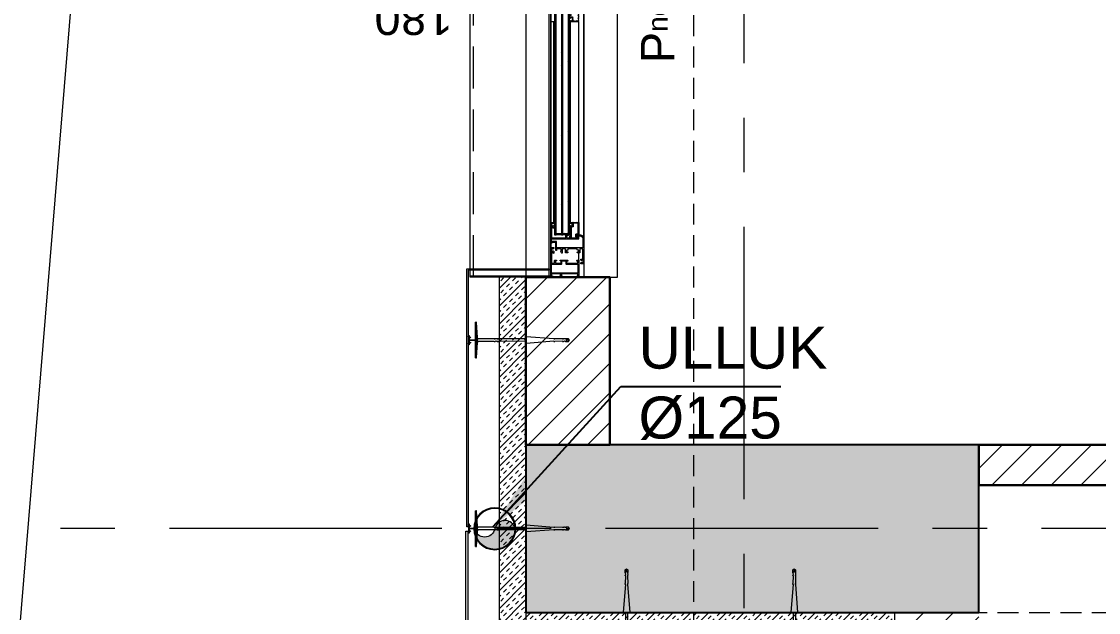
# Model space of a CAD drawing. Header units: centimetres. Extents: x 92587 to 105438, y -55119 to -48334.
# Drawn here: x 93228.8 to 93549.8, y -50697.4 to -50521.2 of the extents above; entities that cross this region are included whole.
import ezdxf

# ---------------------------------------------------------------- set-up
doc = ezdxf.new("R2010")
doc.units = ezdxf.units.CM
doc.header["$LTSCALE"] = 50
doc.header["$MEASUREMENT"] = 0
for name, pattern in [('AUSGEZOGEN', [0]), ('AXES', [2, 1.25, -0.25, 0.25, -0.25]), ('CACHE', [0.375, 0.25, -0.125]), ('CONTINU', [0]), ('CORNER', [20, 0, -20])]:
    doc.linetypes.add(name, pattern=pattern)
doc.layers.get('0').update_dxf_attribs({"color": 8})
for name, color, linetype, lineweight in [('ACITOP', 214, 'Continuous', 18), ('BETON CACHE', 4, 'CACHE', 5), ('CONSOLE ISOL.', 214, 'Continuous', 15), ('ISOLATION', 252, 'Continuous', 0), ('MACONNERIE COUPE', 7, 'Continuous', 30), ('MACONNERIE HACHURE', 253, 'Continuous', 13), ('WD_Corner', 154, 'Continuous', 5), ('WD_Dowel', 154, 'Continuous', 5), ('WD_Text_Legende', 154, 'AUSGEZOGEN', 5), ('WINDOWS', 21, 'Continuous', 5)]:
    doc.layers.add(name, color=color, linetype=linetype, lineweight=lineweight)
for name, color, linetype in [('AXES', 10, 'AXES'), ('BETON COUPE', 3, 'CONTINU'), ('BETON TRAME', 252, 'Continuous'), ('BORD', 5, 'Continuous'), ('TEXTE', 7, 'Continuous')]:
    doc.layers.add(name, color=color, linetype=linetype)
doc.layers.add('WD_Assist1', color=6, linetype='CORNER', lineweight=0, plot=False)
doc.styles.add('GENERATED_STYLE_1', font='arial.ttf')
doc.styles.add('RS_TEXT_1.50', font='arial.ttf', dxfattribs={"height": 12.5})
doc.dimstyles.new('ISO-25', dxfattribs={"dimtxt": 2.5, "dimasz": 2.5, "dimexe": 1.25, "dimexo": 0.625, "dimtad": 1, "dimtxsty": 'Standard', "dimcen": 2.5, "dimadec": 0, "dimazin": 0, "dimtfac": 1, "dimtmove": 0, "dimatfit": 3, "dimfxl": 1, "dimarcsym": 0})

# ---------------------------------------------------------------- blocks, each defined once
blk = doc.blocks.new('A$C1cd8c289')
at = {"layer": 'AXES', "lineweight": 5, "ltscale": 1.3}
for p, q in [((-1265, 1580), (-1265, -1500)), ((3195, 190), (-1985, 190))]:
    blk.add_line(p, q, dxfattribs=at)
blk = doc.blocks.new('DRITARE POS 2')
at = {"layer": 'WINDOWS', "transparency": 33554559}
h = blk.add_hatch(dxfattribs=at)
h.set_pattern_fill('ANSI31', color=256, angle=450)
h.set_pattern_definition([(135, (-46708.70849, -43852.52553), (-0.08838834765, -0.08838834765), [])])
h.paths.add_polyline_path([(-1.49, -100.16), (-1.49, -100.1), (-1.74, -100.1), (-1.74, -100.16), (-2.09, -100.16, -0.414214), (-2.15, -100.1), (-2.15, -99.73, -0.247394), (-2.12, -99.68, 1.657435), (-2.37, -99.55), (-2.37, -100.29, 0.414214), (-2.28, -100.38), (-1.81, -100.38, -0.414214), (-1.72, -100.48), (-1.72, -103.52, -0.414214), (-1.81, -103.61), (-3.16, -103.61, -0.414214), (-3.22, -103.56), (-3.22, -102.55, 0.414214), (-3.31, -102.46), (-3.76, -102.46, -0.414214), (-3.81, -102.4), (-3.81, -99.26, 0.737396), (-3.98, -99.21), (-4.23, -99.57, 0.603122), (-4.15, -99.71), (-4.07, -99.71, -0.414214), (-4.02, -99.77), (-4.02, -102.46), (-4.06, -102.46, 0.414214), (-4.11, -102.51), (-4.11, -102.72, 0.250765), (-4.09, -102.76), (-3.92, -102.89, 0.599022), (-3.83, -102.85), (-3.83, -102.77, -0.414214), (-3.78, -102.72), (-3.51, -102.72, -0.414214), (-3.46, -102.77), (-3.46, -103.52, -0.414214), (-3.51, -103.58), (-3.78, -103.58, -0.414214), (-3.83, -103.52), (-3.83, -103.44, 0.599022), (-3.92, -103.4), (-4.09, -103.53, 0.250765), (-4.11, -103.58), (-4.11, -103.78, 0.414214), (-4.06, -103.84), (-1.55, -103.84, 0.414214), (-1.49, -103.78)])
at = {"layer": 'WINDOWS'}
h = blk.add_hatch(dxfattribs=at)
h.set_pattern_fill('ANSI31', color=140, scale=2.5, angle=450)
h.set_pattern_definition([(135, (-46708.9128, -43852.52553), (-0.2209708691, -0.2209708691), [])])
h.paths.add_polyline_path([(-8.71, -100.09), (-8.71, -167.42), (-8.31, -167.42), (-8.31, -100.09)])
h.paths.add_polyline_path([(-6.71, -100.09), (-6.71, -167.42), (-6.31, -167.42), (-6.31, -100.09)])
h.paths.add_polyline_path([(-4.71, -100.09), (-4.71, -167.42), (-4.31, -167.42), (-4.31, -100.09)])
at = {"layer": 'WINDOWS', "transparency": 33554559}
h = blk.add_hatch(dxfattribs=at)
h.set_pattern_fill('ANSI31', color=140, angle=450)
h.set_pattern_definition([(135, (-46708.90849, -43869.52553), (-0.08838834765, -0.08838834765), [])])
h.paths.add_polyline_path([(-6.71, -167.42), (-8.31, -167.42), (-8.31, -167.02), (-6.71, -167.02)])
h.paths.add_polyline_path([(-4.71, -167.42), (-6.31, -167.42), (-6.31, -167.02), (-4.71, -167.02)])
h.paths.add_polyline_path([(-6.71, -100.49), (-8.31, -100.49), (-8.31, -100.09), (-6.71, -100.09)])
h.paths.add_polyline_path([(-4.71, -100.49), (-6.31, -100.49), (-6.31, -100.09), (-4.71, -100.09)])
h = blk.add_hatch(dxfattribs=at)
h.set_pattern_fill('ANSI31', color=256, angle=450)
h.set_pattern_definition([(135, (-46708.71279, -43862.46996), (-0.08838834765, -0.08838834765), [])])
h.paths.add_polyline_path([(-1.72, -167.05, -0.414214), (-1.81, -167.14), (-2.28, -167.14, 0.414214), (-2.37, -167.23), (-2.37, -167.97, 1.835735), (-2.15, -167.82), (-2.15, -167.36), (-1.74, -167.36), (-1.5, -167.42), (-1.5, -163.74, 0.414214), (-1.55, -163.69), (-4.06, -163.69, 0.414214), (-4.12, -163.74), (-4.12, -163.95, 0.250765), (-4.09, -163.99), (-3.92, -164.12, 0.599022), (-3.84, -164.08), (-3.84, -163.95), (-3.46, -163.95), (-3.46, -164.81), (-3.84, -164.81), (-3.84, -164.67, 0.649779), (-3.93, -164.63), (-4.1, -164.76, 0.212283), (-4.12, -164.81), (-4.12, -165.01, 0.414214), (-4.06, -165.07), (-4.02, -165.07), (-4.02, -167.81), (-4.15, -167.81, 0.603122), (-4.23, -167.96), (-3.99, -168.31, 0.737396), (-3.82, -168.26), (-3.82, -165.07), (-3.31, -165.07, 0.414214), (-3.22, -164.97), (-3.22, -163.91), (-1.81, -163.91, -0.414214), (-1.72, -164)])
at = {"layer": 'WINDOWS', "color": 165, "linetype": 'CACHE'}
blk.add_line((-32.9, -180), (-32.9, 0), dxfattribs=at)
at = {"layer": 'WINDOWS'}
for p, q in [((-0.01, -168.52), (0, -98.92)), ((-9.89, -163.72), (-9.89, -103.78)), ((-9, -163.74), (-9, -103.78)), ((-4.11, -103.78), (-4.12, -163.74)), ((-1.5, -163.74), (-1.49, -103.78)), ((-9.9, -171.27), (-9.9, -169.89)), ((-1.5, -175.01), (-1.5, -172.75))]:
    blk.add_line(p, q, dxfattribs=at)
at = {"layer": 'WINDOWS', "color": 165}
for points in [[(-9.9, 0), (-9.9, -180), (-33.9, -180), (-33.9, 0)], [(-10.3, -179.6), (-10.3, -0.4), (-9.9, 0), (-9.9, -180)], [(0, 0), (0, -180), (10, -180), (10, 0)], [(-9.9, -180), (-33.9, -180), (-33.9, -179.6), (-10.3, -179.6)]]:
    blk.add_lwpolyline(points, close=True, dxfattribs=at)
at = {"layer": 'WINDOWS'}
for points in [[(-9.9, -180), (-9.9, 0), (0, 0), (0, -180)], [(-1.78, -178.73), (-1.83, -178.79), (-9.56, -178.79), (-9.62, -178.73), (-9.62, -176.19), (-9.56, -176.14), (-6.63, -176.14), (-6.54, -176.04), (-6.54, -175.3), (-6.44, -175.2), (-5.51, -175.2), (-5.42, -175.3), (-5.42, -176.04), (-5.32, -176.14), (-1.83, -176.14), (-1.78, -176.19)]]:
    blk.add_lwpolyline(points, close=True, dxfattribs=at)
for points in [[(-9.89, -103.78, 0.414214), (-9.84, -103.83), (-9.05, -103.83, 0.414214), (-9, -103.78)], [(-4.11, -103.78, 0.414214), (-4.06, -103.84), (-1.55, -103.84, 0.414214), (-1.49, -103.78)]]:
    blk.add_lwpolyline(points, format="xyb", dxfattribs=at)
at = {"layer": 'WINDOWS', "color": 140}
for points in [[(-8.71, -100.09), (-8.71, -167.42), (-8.31, -167.42), (-8.31, -100.09)], [(-6.71, -100.09), (-6.71, -167.42), (-6.31, -167.42), (-6.31, -100.09)], [(-4.71, -100.09), (-4.71, -167.42), (-4.31, -167.42), (-4.31, -100.09)], [(-6.71, -167.42), (-8.31, -167.42), (-8.31, -167.02), (-6.71, -167.02)], [(-4.71, -167.42), (-6.31, -167.42), (-6.31, -167.02), (-4.71, -167.02)]]:
    blk.add_lwpolyline(points, close=True, dxfattribs=at)
at = {"layer": 'WINDOWS'}
for points in [[(0, -175.99, -0.414214), (-0.06, -176.04), (-0.84, -176.04, -0.414214), (-0.9, -175.99), (-0.9, -175.78, -0.250765), (-0.88, -175.73), (-0.71, -175.6, -0.599022), (-0.62, -175.65), (-0.62, -175.74, 0.414214), (-0.56, -175.8), (-0.3, -175.8, 0.414214), (-0.25, -175.74), (-0.25, -174.96, 0.414214), (-0.3, -174.9), (-0.56, -174.9, 0.414214), (-0.62, -174.96), (-0.62, -175.05, -0.599022), (-0.71, -175.1), (-0.88, -174.97, -0.250765), (-0.9, -174.92), (-0.9, -174.72, -0.414214), (-0.84, -174.66), (-0.34, -174.66, 0.414214), (-0.28, -174.61), (-0.28, -171.66, 0.414214), (-0.38, -171.56), (-1.12, -171.56, 0.414214), (-1.22, -171.66), (-1.22, -172.68, -0.414214), (-1.31, -172.78), (-1.87, -172.78, -0.414214), (-1.96, -172.68), (-1.96, -172.55, -0.414214), (-1.91, -172.5), (-1.55, -172.5, 0.414214), (-1.5, -172.44), (-1.5, -171.99, 0.414214), (-1.55, -171.94), (-1.91, -171.94, -0.414214), (-1.96, -171.88), (-1.96, -171.62, 0.414214), (-2.02, -171.56), (-4.71, -171.56, 0.414214), (-4.76, -171.62), (-4.76, -171.88, -0.414214), (-4.82, -171.94), (-5.17, -171.94, 0.414214), (-5.23, -171.99), (-5.23, -172.44, 0.414214), (-5.17, -172.5), (-4.82, -172.5, -0.414214), (-4.76, -172.55), (-4.76, -172.68, -0.414214), (-4.86, -172.78), (-5.42, -172.78, -0.414214), (-5.51, -172.68), (-5.51, -171.66, 0.414214), (-5.6, -171.56), (-6.39, -171.56, 0.414214), (-6.48, -171.66), (-6.48, -172.78, -0.809546), (-6.66, -172.81), (-6.85, -172.39, -0.543142), (-6.8, -172.31, 0.414214), (-6.74, -172.25), (-6.74, -171.66, 0.414214), (-6.84, -171.56), (-8.07, -171.56, 0.414214), (-8.12, -171.62), (-8.12, -171.97, -0.414214), (-8.18, -172.03), (-8.35, -172.03, -0.414214), (-8.4, -171.97), (-8.4, -169.75, 0.414214), (-8.5, -169.66), (-9.56, -169.66, 0.414214), (-9.62, -169.71), (-9.62, -169.92, -0.414214), (-9.67, -169.98), (-9.84, -169.98, -0.414214), (-9.9, -169.92), (-9.9, -163.74, -0.414214), (-9.84, -163.69), (-9.06, -163.69, -0.414214), (-9, -163.74), (-9, -163.95, -0.250765), (-9.03, -163.99), (-9.19, -164.12, -0.599022), (-9.28, -164.08), (-9.28, -163.98, 0.414214), (-9.34, -163.93), (-9.6, -163.93, 0.414214), (-9.65, -163.98), (-9.65, -164.77, 0.414214), (-9.6, -164.82), (-9.34, -164.82, 0.414214), (-9.28, -164.77), (-9.28, -164.67, -0.599022), (-9.19, -164.63), (-9.03, -164.76, -0.250765), (-9, -164.81), (-9, -165.38, -0.414214), (-9.06, -165.44), (-9.15, -165.44, -0.414214), (-9.21, -165.38), (-9.21, -165.12, 0.414214), (-9.26, -165.07), (-9.56, -165.07, 0.414214), (-9.62, -165.12), (-9.62, -168.3, 0.414214), (-9.56, -168.35), (-5.47, -168.35, 0.414214), (-5.42, -168.3), (-5.42, -167.47, -0.414214), (-5.36, -167.42), (-4.97, -167.42, -0.198912), (-4.93, -167.44), (-4.78, -167.59, -0.198912), (-4.76, -167.63), (-4.76, -167.7, -0.414214), (-4.82, -167.75), (-5.04, -167.75, 0.414214), (-5.14, -167.85), (-5.14, -168.26, 0.414214), (-5.04, -168.35), (-1.87, -168.35, 0.414214), (-1.78, -168.26), (-1.78, -167.85, 0.414214), (-1.87, -167.75), (-2.09, -167.75, -0.414214), (-2.15, -167.7), (-2.15, -167.63, -0.198912), (-2.13, -167.59), (-1.98, -167.44, -0.198912), (-1.94, -167.42), (-1.22, -167.42, -0.414214), (0, -168.63)], [(-1.74, -167.36), (-2.09, -167.36, 0.414214), (-2.15, -167.42), (-2.15, -167.79, 0.247394), (-2.13, -167.84, -1.657435), (-2.37, -167.97), (-2.37, -167.23, -0.414214), (-2.28, -167.14), (-1.81, -167.14, 0.414214), (-1.72, -167.05), (-1.72, -164, 0.414214), (-1.81, -163.91), (-3.16, -163.91, 0.414214), (-3.22, -163.97), (-3.22, -164.97, -0.414214), (-3.31, -165.07), (-3.76, -165.07, 0.414214), (-3.82, -165.12), (-3.82, -168.26, -0.737396), (-3.99, -168.31), (-4.23, -167.96, -0.603122), (-4.15, -167.81), (-4.08, -167.81, 0.414214), (-4.02, -167.75), (-4.02, -165.07), (-4.06, -165.07, -0.414214), (-4.12, -165.01), (-4.12, -164.81, -0.250765), (-4.09, -164.76), (-3.92, -164.63, -0.599022), (-3.84, -164.67), (-3.84, -164.75, 0.414214), (-3.78, -164.81), (-3.52, -164.81, 0.414214), (-3.46, -164.75), (-3.46, -164, 0.414214), (-3.52, -163.95), (-3.78, -163.95, 0.414214), (-3.84, -164), (-3.84, -164.08, -0.599022), (-3.92, -164.12), (-4.09, -163.99, -0.250765), (-4.12, -163.95), (-4.12, -163.74, -0.414214), (-4.06, -163.69), (-1.55, -163.69, -0.414214), (-1.5, -163.74), (-1.5, -167.36), (-1.5, -167.42), (-1.74, -167.42)], [(-1.5, -167.79, -0.414214), (-1.4, -167.7), (-1.18, -167.7), (-1.18, -167.7, -0.414214), (-0.28, -168.63), (-0.28, -171.23, -0.414214), (-0.34, -171.28), (-8.07, -171.28, -0.414214), (-8.12, -171.23), (-8.12, -169.47, 0.414214), (-8.22, -169.38), (-9.52, -169.38, -0.414214), (-9.62, -169.29), (-9.62, -168.73, -0.414214), (-9.52, -168.63), (-1.59, -168.63, 0.414214), (-1.5, -168.54)], [(-7.08, -175), (-7.02, -174.94, -0.198912), (-6.98, -174.92), (-4.97, -174.92, -0.198912), (-4.93, -174.94), (-4.78, -175.09, -0.198912), (-4.76, -175.13), (-4.76, -175.2, -0.414214), (-4.82, -175.26), (-5.01, -175.26, 0.340481), (-5.14, -175.35), (-5.14, -175.76, 0.414214), (-5.04, -175.86), (-1.87, -175.86, 0.414214), (-1.78, -175.76), (-1.78, -175.35, 0.414214), (-1.87, -175.26), (-2.09, -175.26, -0.414214), (-2.15, -175.2), (-2.15, -175.13, -0.198912), (-2.13, -175.09), (-1.98, -174.94, -0.198912), (-1.94, -174.92), (-1.55, -174.92, -0.414214), (-1.5, -174.98), (-1.5, -179.94, -0.414214), (-1.55, -180), (-2.13, -180, -0.322823), (-2.19, -179.96), (-2.24, -179.79, -0.511918), (-2.19, -179.72), (-1.87, -179.72, 0.414214), (-1.78, -179.63), (-1.78, -179.16, 0.414214), (-1.87, -179.07), (-6.57, -179.07, 0.414214), (-6.67, -179.16), (-6.67, -179.63, 0.414214), (-6.57, -179.72), (-6.44, -179.72, -0.511918), (-6.39, -179.79), (-6.45, -179.96, -0.322823), (-6.5, -180), (-7.12, -180, -0.322823), (-7.17, -179.96), (-7.23, -179.79, -0.511918), (-7.17, -179.72), (-7.04, -179.72, 0.414214), (-6.95, -179.63), (-6.95, -179.16, 0.414214), (-7.04, -179.07), (-9.52, -179.07, 0.414214), (-9.62, -179.16), (-9.62, -179.63, 0.414214), (-9.52, -179.72), (-9.21, -179.72, -0.511918), (-9.15, -179.79), (-9.21, -179.96, -0.322823), (-9.26, -180), (-9.84, -180, -0.414214), (-9.9, -179.94), (-9.9, -171.25, -0.414214), (-9.84, -171.19), (-9.06, -171.19, -0.414214), (-9, -171.25), (-9, -171.49, -0.250765), (-9.03, -171.53), (-9.19, -171.65, -0.599022), (-9.28, -171.6), (-9.28, -171.49, 0.414214), (-9.34, -171.43), (-9.6, -171.43, 0.414214), (-9.65, -171.49), (-9.65, -172.27, 0.414214), (-9.6, -172.33), (-9.34, -172.33, 0.414214), (-9.28, -172.27), (-9.28, -172.2, -0.599022), (-9.19, -172.15), (-9.03, -172.26, -0.250765), (-9, -172.31), (-9, -172.84, -1), (-9.21, -172.84), (-9.21, -172.63, 0.414214), (-9.26, -172.57), (-9.56, -172.57, 0.414214), (-9.62, -172.63), (-9.62, -175.8, 0.414214), (-9.56, -175.86), (-8.83, -175.86, 0.414214), (-8.74, -175.76), (-8.74, -175.11, -0.414214), (-8.55, -174.92), (-8.3, -174.92, -0.198912), (-8.26, -174.94), (-8.2, -175, -0.198912), (-8.18, -175.04), (-8.18, -175.15, -0.414214), (-8.24, -175.2), (-8.4, -175.2, 0.414214), (-8.46, -175.26), (-8.46, -175.76, 0.414214), (-8.37, -175.86), (-6.91, -175.86, 0.414214), (-6.82, -175.76), (-6.82, -175.26, 0.414214), (-6.87, -175.2), (-7.04, -175.2, -0.414214), (-7.1, -175.15), (-7.1, -175.04, -0.198912)]]:
    blk.add_lwpolyline(points, format="xyb", close=True, dxfattribs=at)
at = {"layer": 'WINDOWS', "color": 165, "char_height": 10, "attachment_point": 7, "style": 'GENERATED_STYLE_1'}
for s, insert, rotation in [('\\A1;\\pxt0;P{\\H0.6x;neto}= 0', (27.15, -116.22), 90), ('\\A1;\\pxql,t0;180{\\H0.66x;\\S^  ;}', (-39.11, -94.89), 180)]:
    blk.add_mtext(s, dxfattribs=dict(at, insert=insert, rotation=rotation))
blk = doc.blocks.new('ankeri')
at = {"layer": 'WD_Assist1'}
for p, q in [((-2.32, 5.2), (-2.54, 0.59)), ((-2.22, 5.3), (-2.32, 5.2)), ((-2, 5.3), (-2.22, 5.3)), ((-2, -5.3), (-2, 5.3)), ((-29.75, 0.39), (-30, 0)), ((-30, 0), (-29.75, -0.39)), ((-2.76, 0.39), (-29.75, 0.39)), ((-2.54, 0.59), (-2.76, 0.39)), ((-29.75, -0.39), (-2.76, -0.39)), ((-2.76, -0.39), (-2.54, -0.59)), ((-2.54, -0.59), (-2.32, -5.2)), ((-2.32, -5.2), (-2.22, -5.3)), ((-2.22, -5.3), (-2, -5.3))]:
    blk.add_line(p, q, dxfattribs=at)
at = {"layer": 'WD_Corner', "lineweight": 5}
blk.add_lwpolyline([(-2, 0.1), (-1.85, 0.1, -1), (-1.75, 0.1), (-0.25, 0.1, 0.185242), (-0.1, 0.55), (-0.1, 0.72), (-0.15, 0.73), (-0.15, 0.74), (-0.1, 0.75), (-0.1, 0.85), (-0.3, 0.85), (-0.3, 0.8), (-0.32, 0.8), (-0.33, 0.85), (-0.38, 0.85), (-0.5, 0.73), (-0.47, 0.68), (-0.48, 0.68), (-0.53, 0.7), (-0.54, 0.69), (-0.51, 0.65), (-0.54, 0.62), (-0.61, 0.69), (-0.4, 0.9), (-0.1, 0.9), (-0.1, 1.4), (0, 1.4), (0.05, 1.2), (0, 1.2), (0.05, 1.1), (0, 1.1), (0.25, 1), (0, 1), (0, -1), (0.25, -1), (0, -1.1), (0.05, -1.1), (0, -1.2), (0.05, -1.2), (0, -1.4), (-0.1, -1.4), (-0.1, -0.9), (-0.4, -0.9), (-0.61, -0.69), (-0.54, -0.62), (-0.51, -0.65), (-0.54, -0.69), (-0.53, -0.7), (-0.48, -0.68), (-0.47, -0.68), (-0.5, -0.73), (-0.38, -0.85), (-0.33, -0.85), (-0.32, -0.8), (-0.3, -0.8), (-0.3, -0.85), (-0.1, -0.85), (-0.1, -0.75), (-0.15, -0.74), (-0.15, -0.73), (-0.1, -0.72), (-0.1, -0.55, 0.185242), (-0.25, -0.1), (-1.75, -0.1, -1), (-1.85, -0.1), (-2, -0.1)], format="xyb", close=True, dxfattribs=at)
at = {"layer": 'WD_Dowel'}
for p, q in [((-2.32, 5.2), (-2.54, 0.74)), ((-2, 5.3), (-2.22, 5.3)), ((-2.11, 5.3), (-2.11, -5.3)), ((-2, 5.3), (-2, -5.3)), ((-29.75, 0.39), (-30, 0)), ((-30, 0), (-29.75, -0.39)), ((-28.88, 0.39), (-29.75, 0.39)), ((-29.47, 0.05), (-29.25, 0.09)), ((-29.47, 0.05), (-29.47, -0.05)), ((-29.25, 0.29), (-29.04, 0.37)), ((-29.25, 0.29), (-29.25, -0.29)), ((-28.88, 0.39), (-29.04, 0.34)), ((-29.04, 0.34), (-29.04, 0.37)), ((-28.82, 0.39), (-28.88, 0.39)), ((-28.82, 0.39), (-28.82, 0.34)), ((-28.82, 0.34), (-28.66, 0.39)), ((-28.61, 0.39), (-28.66, 0.39)), ((-28.61, 0.39), (-28.66, 0.39)), ((-28.61, 0.39), (-28.61, 0.34)), ((-28.61, 0.34), (-28.44, 0.39)), ((-28.39, 0.39), (-28.44, 0.39)), ((-28.39, 0.39), (-28.39, 0.34)), ((-28.39, 0.34), (-28.23, 0.39)), ((-28.17, 0.39), (-28.23, 0.39)), ((-28.17, 0.39), (-28.17, 0.34)), ((-28.17, 0.34), (-28.01, 0.39)), ((-27.96, 0.39), (-28.01, 0.39)), ((-27.96, 0.39), (-27.96, 0.34)), ((-27.96, 0.34), (-25.61, 0.39)), ((-25.56, 0.39), (-25.61, 0.39)), ((-25.56, 0.39), (-25.56, 0.34)), ((-25.56, 0.34), (-25.4, 0.39)), ((-25.34, 0.39), (-25.4, 0.39)), ((-25.34, 0.34), (-17.05, 0.99)), ((-25.34, 0.39), (-25.34, 0.34)), ((-17, 0.99), (-17.05, 0.99)), ((-17, 0.99), (-17, 0.34)), ((-17, 0.34), (-9.36, 0.39)), ((-9.3, 0.39), (-9.36, 0.39)), ((-9.3, 0.39), (-9.3, 0.34)), ((-9.3, 0.34), (-9.14, 0.39)), ((-9.09, 0.39), (-9.14, 0.39)), ((-9.09, 0.39), (-9.09, 0.34)), ((-9.09, 0.34), (-8.93, 0.39)), ((-8.87, 0.39), (-8.93, 0.39)), ((-8.87, 0.39), (-8.87, 0.34)), ((-8.87, 0.34), (-8.71, 0.39)), ((-8.66, 0.39), (-8.71, 0.39)), ((-8.66, 0.39), (-8.66, 0.34)), ((-8.66, 0.34), (-8.5, 0.39)), ((-8.44, 0.39), (-8.5, 0.39)), ((-8.44, 0.39), (-8.44, 0.34)), ((-8.44, 0.34), (-8.28, 0.39)), ((-8.23, 0.39), (-8.28, 0.39)), ((-8.23, 0.39), (-8.23, 0.34)), ((-8.23, 0.34), (-8.06, 0.39)), ((-8.01, 0.39), (-8.06, 0.39)), ((-8.01, 0.39), (-8.01, 0.34)), ((-8.01, 0.34), (-7.85, 0.39)), ((-7.79, 0.39), (-7.85, 0.39)), ((-7.79, 0.39), (-7.79, 0.34)), ((-7.79, 0.34), (-7.63, 0.39)), ((-7.58, 0.39), (-7.63, 0.39)), ((-7.58, 0.39), (-7.58, 0.34)), ((-7.58, 0.34), (-7.42, 0.39)), ((-7.42, 0.39), (-2.76, 0.39)), ((-2.54, 0.74), (-2.54, -0.74)), ((-2.54, 0.74), (-2.11, 0.74)), ((-2.11, 0.1), (-2.54, 0.1)), ((-2.11, 2.94), (-2.32, 2.94)), ((-2.32, 2.94), (-2.32, 0.74)), ((-2.32, 0.1), (-2.32, 0.74)), ((-29.75, -0.39), (-28.88, -0.39)), ((-29.25, -0.1), (-29.47, -0.05)), ((-29.25, -0.29), (-29.04, -0.37)), ((-29.04, -0.37), (-29.04, -0.34)), ((-29.04, -0.34), (-28.88, -0.39)), ((-28.82, -0.39), (-28.88, -0.39)), ((-28.82, -0.39), (-28.82, -0.34)), ((-28.82, -0.34), (-28.66, -0.39)), ((-28.61, -0.39), (-28.66, -0.39)), ((-28.61, -0.39), (-28.61, -0.34)), ((-28.61, -0.34), (-28.44, -0.39)), ((-28.39, -0.39), (-28.44, -0.39)), ((-28.39, -0.39), (-28.39, -0.34)), ((-28.39, -0.34), (-28.23, -0.39)), ((-28.17, -0.39), (-28.23, -0.39)), ((-28.17, -0.39), (-28.17, -0.34)), ((-28.17, -0.34), (-28.01, -0.39)), ((-27.96, -0.39), (-28.01, -0.39)), ((-27.96, -0.39), (-27.96, -0.34)), ((-27.96, -0.34), (-25.61, -0.39)), ((-25.56, -0.39), (-25.61, -0.39)), ((-25.56, -0.39), (-25.56, -0.34)), ((-25.56, -0.34), (-25.4, -0.39)), ((-25.34, -0.39), (-25.4, -0.39)), ((-25.34, -0.39), (-25.34, -0.34)), ((-25.34, -0.34), (-17.05, -0.99)), ((-17, -0.99), (-17.05, -0.99)), ((-17, -0.99), (-17, -0.34)), ((-17, -0.34), (-9.36, -0.39)), ((-9.3, -0.39), (-9.36, -0.39)), ((-9.3, -0.39), (-9.3, -0.34)), ((-9.3, -0.34), (-9.14, -0.39)), ((-9.09, -0.39), (-9.14, -0.39)), ((-9.09, -0.39), (-9.09, -0.34)), ((-9.09, -0.34), (-8.93, -0.39)), ((-8.87, -0.39), (-8.93, -0.39)), ((-8.87, -0.39), (-8.87, -0.34)), ((-8.87, -0.34), (-8.71, -0.39)), ((-8.66, -0.39), (-8.71, -0.39)), ((-8.66, -0.39), (-8.66, -0.34)), ((-8.66, -0.34), (-8.5, -0.39)), ((-8.44, -0.39), (-8.5, -0.39)), ((-8.44, -0.39), (-8.44, -0.34)), ((-8.44, -0.34), (-8.28, -0.39)), ((-8.23, -0.39), (-8.28, -0.39)), ((-8.23, -0.39), (-8.23, -0.34)), ((-8.23, -0.34), (-8.06, -0.39)), ((-8.01, -0.39), (-8.06, -0.39)), ((-8.01, -0.39), (-8.01, -0.34)), ((-8.01, -0.34), (-7.85, -0.39)), ((-7.79, -0.39), (-7.85, -0.39)), ((-7.79, -0.39), (-7.79, -0.34)), ((-7.79, -0.34), (-7.63, -0.39)), ((-7.58, -0.39), (-7.63, -0.39)), ((-7.58, -0.39), (-7.58, -0.34)), ((-7.58, -0.34), (-7.42, -0.39)), ((-7.42, -0.39), (-2.76, -0.39)), ((-2.11, -0.1), (-2.54, -0.1)), ((-2.54, -0.74), (-2.11, -0.74)), ((-2.54, -0.74), (-2.32, -5.2)), ((-2.32, -0.74), (-2.32, -0.1)), ((-2.22, -2.94), (-2.32, -0.74)), ((-2.11, -2.94), (-2.22, -2.94)), ((-2, -5.3), (-2.22, -5.3))]:
    blk.add_line(p, q, dxfattribs=at)
for centre, major_axis, start_param, end_param in [((-2.22, 5.2), (0.108, 0), 1.570796, 3.141593), ((-2.76, 0.59), (0.216, 0), -1.570795, 0), ((-2.76, -0.59), (-0.216, 0), 3.141593, 4.712389), ((-2.22, -5.2), (0.108, 0), 3.141593, 4.712389)]:
    blk.add_ellipse(centre, major_axis=major_axis, ratio=0.909091, start_param=start_param, end_param=end_param, dxfattribs=at)
blk = doc.blocks.new('A$C2225a440')
at = {"layer": 'ACITOP', "ltscale": 0.5, "true_color": 0x2776bb, "transparency": 33554559}
h = blk.add_hatch(color=152, dxfattribs=at)
h.dxf.hatch_style = 1
h.paths.add_polyline_path([(0, 6.05, 0.414214), (-6.05, 0, 0.414214), (0, -6.05, -0.823148), (0, 0, 0.810651)])
at = {"layer": 'ACITOP', "ltscale": 0.5}
blk.add_lwpolyline([(0, 6.05, -0.810651), (0, 0, 0.823148), (0, -6.05)], format="xyb", dxfattribs=at)
for radius in [6.25, 6.05]:
    blk.add_circle((0, 0), radius, dxfattribs=at)

msp = doc.modelspace()

# ---------------------------------------------------------------- hatches: boundary and pattern name
at = {"layer": 'BETON TRAME', "transparency": 33554559}
h = msp.add_hatch(color=256, dxfattribs=at)
h.dxf.hatch_style = 1
h.paths.add_polyline_path([(94249.11, -51297.36), (94214.11, -51297.36), (94214.11, -50647.36), (94249.11, -50647.36), (94249.11, -50822.36), (94709.11, -50822.36), (94709.11, -50647.36), (94744.11, -50647.36), (94744.11, -51297.36), (94709.11, -51297.36), (94709.11, -50862.36), (94499.11, -50862.36), (94499.11, -51192.36), (94459.11, -51192.36), (94459.11, -50862.36), (94249.11, -50862.36)])
h.paths.add_polyline_path([(93379.11, -49972.36), (93379.11, -50022.36), (93514.11, -50022.36), (93514.11, -49972.36)])
h.paths.add_polyline_path([(94114.11, -49972.36), (94114.11, -50022.36), (94249.11, -50022.36), (94249.11, -49972.36)])
h.paths.add_polyline_path([(94709.11, -49972.36), (94709.11, -50022.36), (94844.11, -50022.36), (94844.11, -49972.36)])
h.paths.add_polyline_path([(95444.11, -49972.36), (95444.11, -50022.36), (95579.11, -50022.36), (95579.11, -49972.36)])
h.paths.add_polyline_path([(95444.11, -50647.36), (95444.11, -50697.36), (95579.11, -50697.36), (95579.11, -50647.36)])
h.paths.add_polyline_path([(93379.11, -50647.36), (93379.11, -50697.36), (93514.11, -50697.36), (93514.11, -50647.36)])
h.paths.add_polyline_path([(93379.11, -51247.36), (93379.11, -51297.36), (93514.11, -51297.36), (93514.11, -51247.36)])
h.paths.add_polyline_path([(95444.11, -51247.36), (95444.11, -51297.36), (95579.11, -51297.36), (95579.11, -51247.36)])
h.paths.add_polyline_path([(95444.11, -51987.36), (95444.11, -52037.36), (95579.11, -52037.36), (95579.11, -51987.36)])
h.paths.add_polyline_path([(93514.11, -52037.36), (93514.11, -51987.36), (93379.11, -51987.36), (93379.11, -52037.36)])
h.paths.add_polyline_path([(94209.11, -51987.36), (94209.11, -52037.36), (94319.11, -52037.36), (94319.11, -51987.36)])
h.paths.add_polyline_path([(94639.11, -51987.36), (94639.11, -52037.36), (94749.11, -52037.36), (94749.11, -51987.36)])
h.paths.add_polyline_path([(94614.11, -52037.36), (94639.11, -52037.36), (94639.11, -51532.36), (94614.11, -51532.36)])
h.paths.add_polyline_path([(94319.11, -52037.36), (94344.11, -52037.36), (94344.11, -51532.36), (94319.11, -51532.36)])
at = {"layer": 'ISOLATION', "transparency": 33554687}
h = msp.add_hatch(dxfattribs=at)
h.set_pattern_fill('INSUL', color=256, scale=10, angle=45)
h.set_pattern_definition([(45, (94479.1084, -53332.3623), (-2.6516504, 2.6516504), []), (45, (94478.2245, -53331.4784), (-2.6516504, 2.6516504), [1.25, -1.25]), (45, (94477.3406, -53330.5945), (-2.6516504, 2.6516504), [1.25, -1.25])])
h.paths.add_polyline_path([(93489.11, -50752.25), (93489.11, -50697.36), (93379.11, -50697.36), (93379.11, -50597.36), (93371.11, -50597.36), (93371.11, -50705.36), (93481.11, -50705.36), (93481.11, -50752.25)])
at = {"layer": 'MACONNERIE HACHURE'}
h = msp.add_hatch(dxfattribs=at)
h.set_pattern_fill('ANSI31', color=256, scale=50, style=0)
h.set_pattern_definition([(45, (0, 5835.283), (-4.41941738, 4.41941738), [])])
h.paths.add_polyline_path([(93729.11, -50527.36), (93729.11, -50358.36), (93801.11, -50358.36), (93801.11, -50337.36), (93779.11, -50337.36), (93779.11, -50332.36), (93959.11, -50332.36), (93959.11, -50344.36), (93909.11, -50344.36), (93909.11, -50517.36), (93887.11, -50517.36), (93887.11, -50505.36), (93897.11, -50505.36), (93897.11, -50344.36), (93806.11, -50344.36), (93806.11, -50363.36), (93749.11, -50363.36), (93749.11, -50505.36), (93805.11, -50505.36), (93805.11, -50517.36), (93741.11, -50517.36), (93741.11, -50527.36)])
h.paths.add_polyline_path([(94298.94, -51192.36), (94249.11, -51192.36), (94249.11, -51152.36), (94298.94, -51152.36)])
h.paths.add_polyline_path([(94459.11, -51192.36), (94419.11, -51192.36), (94419.11, -51152.36), (94459.11, -51152.36)])
h.paths.add_polyline_path([(94319.11, -51547.36), (94229.11, -51547.36), (94229.11, -51487.36), (94076.11, -51487.36), (94076.11, -51547.36), (94064.11, -51547.36), (94064.11, -51427.36), (94084.11, -51427.36), (94084.11, -51462.36), (94249.11, -51462.36), (94249.11, -51511.36), (94319.11, -51511.36), (94319.11, -51462.36), (94354.11, -51462.36), (94354.11, -51482.36), (94344.11, -51482.36), (94344.11, -51532.36), (94319.11, -51532.36), (94319.11, -51516.36), (94249.11, -51516.36), (94249.11, -51542.36), (94319.11, -51542.36)])
h.paths.add_polyline_path([(93749.11, -49932.36), (93849.11, -49932.36), (93849.11, -49907.36), (93749.11, -49907.36)])
h.paths.add_polyline_path([(93514.11, -51940.47), (93489.11, -51940.47), (93489.11, -51987.36), (93514.11, -51987.36)])
h.paths.add_polyline_path([(93514.11, -50042.36), (93489.11, -50042.36), (93489.11, -50022.36), (93514.11, -50022.36)])
h.paths.add_polyline_path([(94196.61, -51192.36), (94214.11, -51192.36), (94214.11, -51172.36), (94196.61, -51172.36)])
h.paths.add_polyline_path([(93874.11, -51305.36), (93864.11, -51305.36), (93864.11, -51317.36), (93904.11, -51317.36), (93904.11, -51305.36), (93894.11, -51305.36), (93894.11, -50987.36), (94064.11, -50987.36), (94064.11, -51305.36), (93986.1, -51305.36), (93986.1, -51317.36), (94064.11, -51317.36), (94064.11, -51327.36), (94084.11, -51327.36), (94084.11, -51192.36), (94096.61, -51192.36), (94096.61, -51172.36), (94084.11, -51172.36), (94084.11, -50957.36), (94063.11, -50957.36), (94063.11, -50627.36), (93965.1, -50627.36), (93965.1, -50639.36), (94043.11, -50639.36), (94043.11, -50957.36), (93873.11, -50957.36), (93873.11, -50639.36), (93883.11, -50639.36), (93883.11, -50627.36), (93843.11, -50627.36), (93843.11, -50639.36), (93853.11, -50639.36), (93853.11, -50957.36), (93514.11, -50957.36), (93514.11, -50912.36), (93489.11, -50912.36), (93489.11, -50962.36), (93379.11, -50962.36), (93379.11, -50982.36), (93489.11, -50982.36), (93489.11, -51032.36), (93514.11, -51032.36), (93514.11, -50987.36), (93874.11, -50987.36)])
h.paths.add_polyline_path([(93706.11, -50332.36), (93706.11, -50352.36), (93404.11, -50352.36), (93404.11, -50417.36), (93379.11, -50417.36), (93379.11, -50327.36), (93489.11, -50327.36), (93489.11, -50312.36), (93514.11, -50312.36), (93514.11, -50332.36)])
h.paths.add_polyline_path([(94149.11, -50235.36), (94174.11, -50235.36), (94174.11, -50513.36), (94226.11, -50513.36), (94226.11, -50535.36), (94214.11, -50535.36), (94214.11, -50525.36), (94089.11, -50525.36), (94089.11, -50513.36), (94149.11, -50513.36)])
h.paths.add_polyline_path([(94174.11, -50162.36), (94174.11, -50142.36), (94224.11, -50142.36), (94224.11, -50022.36), (94249.11, -50022.36), (94249.11, -50137.36), (94266.61, -50137.36), (94266.61, -50162.36)])
h.paths.add_polyline_path([(93514.11, -49972.36), (93514.11, -49932.36), (93569.11, -49932.36), (93569.11, -49907.36), (93489.11, -49907.36), (93489.11, -49972.36)])
h.paths.add_polyline_path([(94089.11, -49932.36), (94029.11, -49932.36), (94029.11, -49907.36), (94114.11, -49907.36), (94114.11, -49972.36), (94114.11, -49972.36), (94114.11, -50022.36), (94089.11, -50022.36)])
h.paths.add_polyline_path([(93514.11, -51612.36), (93514.11, -51670.47), (93489.11, -51670.47), (93489.11, -51617.36), (93379.11, -51617.36), (93379.11, -51527.36), (93404.11, -51527.36), (93404.11, -51592.36), (93737.11, -51592.36), (93737.11, -51419.36), (93749.11, -51419.36), (93749.11, -51427.36), (93805.11, -51427.36), (93805.11, -51439.36), (93749.11, -51439.36), (93749.11, -51587.36), (93897.11, -51587.36), (93897.11, -51439.36), (93887.11, -51439.36), (93887.11, -51427.36), (93909.11, -51427.36), (93909.11, -51600.36), (93958.97, -51600.36), (93958.97, -51612.36)])
h.paths.add_polyline_path([(93749.11, -51285.36), (93749.11, -51305.36), (93772.11, -51305.36), (93772.11, -51317.36), (93749.11, -51317.36), (93749.11, -51327.36), (93737.11, -51327.36), (93737.11, -51297.36), (93514.11, -51297.36), (93514.11, -51285.36)], flags=17)
h.paths.add_polyline_path([(93729.11, -50647.36), (93514.11, -50647.36), (93514.11, -50659.36), (93741.11, -50659.36), (93741.11, -50639.36), (93751.11, -50639.36), (93751.11, -50627.36), (93741.11, -50627.36), (93741.11, -50619.36), (93729.11, -50619.36)])
h.paths.add_polyline_path([(94314.11, -50647.36), (94314.11, -50635.36), (94226.11, -50635.36), (94226.11, -50627.36), (94214.11, -50627.36), (94214.11, -50647.36)])
h.paths.add_polyline_path([(93404.11, -51297.36), (93379.11, -51297.36), (93379.11, -51347.36), (93404.11, -51347.36)])
h.paths.add_polyline_path([(93404.11, -50647.36), (93379.11, -50647.36), (93379.11, -50597.36), (93404.11, -50597.36)])
h.paths.add_polyline_path([(93514.11, -51247.36), (93489.11, -51247.36), (93489.11, -51192.47), (93514.11, -51192.47)], flags=17)
h.paths.add_polyline_path([(93514.11, -50697.36), (93489.11, -50697.36), (93489.11, -50752.25), (93514.11, -50752.25)], flags=17)
h.paths.add_polyline_path([(94659.28, -51192.36), (94709.11, -51192.36), (94709.11, -51152.36), (94659.28, -51152.36)])
h.paths.add_polyline_path([(94499.11, -51192.36), (94539.11, -51192.36), (94539.11, -51152.36), (94499.11, -51152.36)])
h.paths.add_polyline_path([(94344.11, -52012.36), (94364.11, -52012.36), (94364.11, -52037.36), (94344.11, -52037.36)])
h.paths.add_polyline_path([(94029.11, -52012.36), (94029.11, -52037.36), (94209.11, -52037.36), (94209.11, -52012.36)])
h.paths.add_polyline_path([(94639.11, -51547.36), (94729.11, -51547.36), (94729.11, -51487.36), (94882.11, -51487.36), (94882.11, -51547.36), (94894.11, -51547.36), (94894.11, -51427.36), (94874.11, -51427.36), (94874.11, -51462.36), (94709.11, -51462.36), (94709.11, -51511.36), (94639.11, -51511.36), (94639.11, -51462.36), (94454.11, -51462.36), (94454.11, -51482.36), (94614.11, -51482.36), (94614.11, -51532.36), (94639.11, -51532.36), (94639.11, -51516.36), (94709.11, -51516.36), (94709.11, -51542.36), (94639.11, -51542.36)])
h.paths.add_polyline_path([(95209.11, -49932.36), (95109.11, -49932.36), (95109.11, -49907.36), (95209.11, -49907.36)])
h.paths.add_polyline_path([(95444.11, -51940.47), (95469.11, -51940.47), (95469.11, -51987.36), (95444.11, -51987.36)])
h.paths.add_polyline_path([(95444.11, -50042.36), (95469.11, -50042.36), (95469.11, -50022.36), (95444.11, -50022.36)])
h.paths.add_polyline_path([(94761.61, -51192.36), (94744.11, -51192.36), (94744.11, -51172.36), (94761.61, -51172.36)])
h.paths.add_polyline_path([(94464.11, -50162.36), (94446.61, -50162.36), (94446.61, -50137.36), (94464.11, -50137.36), (94464.11, -49972.36), (94494.11, -49972.36), (94494.11, -50137.36), (94511.72, -50137.36), (94511.72, -50162.36), (94494.11, -50162.36), (94494.11, -50635.36), (94562.11, -50635.36), (94562.11, -50647.36), (94494.11, -50647.36), (94494.11, -50822.36), (94464.11, -50822.36), (94464.11, -50647.36), (94396.11, -50647.36), (94396.11, -50635.36), (94464.11, -50635.36)])
h.paths.add_polyline_path([(95084.11, -51305.36), (95094.11, -51305.36), (95094.11, -51317.36), (95054.11, -51317.36), (95054.11, -51305.36), (95064.11, -51305.36), (95064.11, -50987.36), (94894.11, -50987.36), (94894.11, -51305.36), (94972.12, -51305.36), (94972.12, -51317.36), (94894.11, -51317.36), (94894.11, -51327.36), (94874.11, -51327.36), (94874.11, -51192.36), (94861.61, -51192.36), (94861.61, -51172.36), (94874.11, -51172.36), (94874.11, -50957.36), (94895.11, -50957.36), (94895.11, -50627.36), (94993.12, -50627.36), (94993.12, -50639.36), (94915.11, -50639.36), (94915.11, -50957.36), (95085.11, -50957.36), (95085.11, -50639.36), (95075.11, -50639.36), (95075.11, -50627.36), (95115.11, -50627.36), (95115.11, -50639.36), (95105.11, -50639.36), (95105.11, -50957.36), (95444.11, -50957.36), (95444.11, -50912.36), (95469.11, -50912.36), (95469.11, -50962.36), (95579.11, -50962.36), (95579.11, -50982.36), (95469.11, -50982.36), (95469.11, -51032.36), (95444.11, -51032.36), (95444.11, -50987.36), (95084.11, -50987.36)])
h.paths.add_polyline_path([(95229.11, -50358.36), (95157.11, -50358.36), (95157.11, -50337.36), (95179.11, -50337.36), (95179.11, -50332.36), (94999.11, -50332.36), (94999.11, -50344.36), (95049.11, -50344.36), (95049.11, -50517.36), (95071.11, -50517.36), (95071.11, -50505.36), (95061.11, -50505.36), (95061.11, -50344.36), (95152.11, -50344.36), (95152.11, -50363.36), (95209.11, -50363.36), (95209.11, -50505.36), (95153.11, -50505.36), (95153.11, -50517.36), (95217.11, -50517.36), (95217.11, -50527.36), (95229.11, -50527.36)])
h.paths.add_polyline_path([(95252.11, -50332.36), (95252.11, -50352.36), (95554.11, -50352.36), (95554.11, -50417.36), (95579.11, -50417.36), (95579.11, -50327.36), (95469.11, -50327.36), (95469.11, -50312.36), (95444.11, -50312.36), (95444.11, -50332.36)])
h.paths.add_polyline_path([(94809.11, -50235.36), (94784.11, -50235.36), (94784.11, -50513.36), (94732.11, -50513.36), (94732.11, -50535.36), (94744.11, -50535.36), (94744.11, -50525.36), (94869.11, -50525.36), (94869.11, -50513.36), (94809.11, -50513.36)])
h.paths.add_polyline_path([(94784.11, -50162.36), (94784.11, -50142.36), (94734.11, -50142.36), (94734.11, -50022.36), (94709.11, -50022.36), (94709.11, -50137.36), (94691.61, -50137.36), (94691.61, -50162.36)])
h.paths.add_polyline_path([(95444.11, -49972.36), (95444.11, -49932.36), (95389.11, -49932.36), (95389.11, -49907.36), (95469.11, -49907.36), (95469.11, -49972.36)])
h.paths.add_polyline_path([(94869.11, -49932.36), (94929.11, -49932.36), (94929.11, -49907.36), (94844.11, -49907.36), (94844.11, -49972.36), (94844.11, -49972.36), (94844.11, -50022.36), (94869.11, -50022.36)])
h.paths.add_polyline_path([(93514.11, -52012.36), (93569.11, -52012.36), (93569.11, -52037.36), (93514.11, -52037.36)])
h.paths.add_polyline_path([(93749.11, -52012.36), (93749.11, -52037.36), (93849.11, -52037.36), (93849.11, -52012.36)])
h.paths.add_polyline_path([(94464.11, -52012.36), (94614.11, -52012.36), (94614.11, -52037.36), (94464.11, -52037.36)])
h.paths.add_polyline_path([(94749.11, -52012.36), (95444.11, -52012.36), (95444.11, -52037.36), (94749.11, -52037.36)])
h.paths.add_polyline_path([(95444.11, -51612.36), (95444.11, -51670.47), (95469.11, -51670.47), (95469.11, -51617.36), (95579.11, -51617.36), (95579.11, -51527.36), (95554.11, -51527.36), (95554.11, -51592.36), (95221.11, -51592.36), (95221.11, -51419.36), (95209.11, -51419.36), (95209.11, -51427.36), (95153.11, -51427.36), (95153.11, -51439.36), (95209.11, -51439.36), (95209.11, -51587.36), (95061.11, -51587.36), (95061.11, -51439.36), (95071.11, -51439.36), (95071.11, -51427.36), (95049.11, -51427.36), (95049.11, -51600.36), (94999.24, -51600.36), (94999.24, -51612.36)])
h.paths.add_polyline_path([(95209.11, -51285.36), (95209.11, -51305.36), (95186.11, -51305.36), (95186.11, -51317.36), (95209.11, -51317.36), (95209.11, -51327.36), (95221.11, -51327.36), (95221.11, -51297.36), (95444.11, -51297.36), (95444.11, -51285.36)], flags=17)
h.paths.add_polyline_path([(95229.11, -50647.36), (95444.11, -50647.36), (95444.11, -50659.36), (95217.11, -50659.36), (95217.11, -50639.36), (95207.11, -50639.36), (95207.11, -50627.36), (95217.11, -50627.36), (95217.11, -50619.36), (95229.11, -50619.36)])
h.paths.add_polyline_path([(94644.11, -50647.36), (94644.11, -50635.36), (94732.11, -50635.36), (94732.11, -50627.36), (94744.11, -50627.36), (94744.11, -50647.36)])
h.paths.add_polyline_path([(95554.11, -51297.36), (95579.11, -51297.36), (95579.11, -51347.36), (95554.11, -51347.36)])
h.paths.add_polyline_path([(95554.11, -50647.36), (95579.11, -50647.36), (95579.11, -50597.36), (95554.11, -50597.36)])
h.paths.add_polyline_path([(95444.11, -51247.36), (95469.11, -51247.36), (95469.11, -51192.47), (95444.11, -51192.47)], flags=17)
h.paths.add_polyline_path([(95444.11, -50697.36), (95469.11, -50697.36), (95469.11, -50752.25), (95444.11, -50752.25)], flags=17)

# ---------------------------------------------------------------- linework, layer by layer
at = {"layer": 'BETON CACHE', "color": 232, "linetype": 'ByBlock', "ltscale": 0.01}
msp.add_lwpolyline([(97584.73, -54847.46), (96271.5, -54807.71), (92924.24, -54401.92), (93325.34, -49521.26), (96974.62, -49407.74), (97564.02, -49414.31)], close=True, dxfattribs=at)
at = {"layer": 'BETON CACHE', "lineweight": 5, "ltscale": 0.5}
for points in [[(95579.11, -49972.36), (93379.11, -49972.36), (93379.11, -52037.36), (95579.11, -52037.36)], [(95529.11, -50022.36), (93429.11, -50022.36), (93429.11, -51987.36), (95529.11, -51987.36)], [(93379.11, -50697.36), (95579.11, -50697.36), (95579.11, -50647.36), (93379.11, -50647.36)]]:
    msp.add_lwpolyline(points, close=True, dxfattribs=at)
at = {"layer": 'BETON COUPE'}
msp.add_lwpolyline([(93379.11, -50647.36), (93379.11, -50697.36), (93514.11, -50697.36), (93514.11, -50647.36)], close=True, dxfattribs=at)
at = {"layer": 'BORD', "lineweight": 5, "ltscale": 0.5}
msp.add_lwpolyline([(95579.11, -51632.36), (95579.11, -50312.36), (95679.11, -50312.36), (95679.11, -50037.36), (95579.11, -50037.36), (95579.11, -49972.36), (95469.11, -49972.36), (95469.11, -49907.36), (94844.11, -49907.36), (94844.11, -49972.36), (94114.11, -49972.36), (94114.11, -49907.36), (93489.11, -49907.36), (93489.11, -49972.36), (93379.11, -49972.36), (93379.11, -50037.36), (93279.11, -50037.36), (93279.11, -50312.36), (93379.11, -50312.36), (93379.11, -51632.36)], dxfattribs=at)
at = {"layer": 'CONSOLE ISOL.'}
msp.add_lwpolyline([(93379.11, -50972.36), (94074.11, -50972.36), (94074.11, -51192.36), (94214.11, -51192.36), (94214.11, -50822.36), (94479.11, -50822.36), (94479.11, -49972.36), (94114.11, -49972.36), (94114.11, -49907.36), (93489.11, -49907.36), (93489.11, -49972.36), (93379.11, -49972.36), (93379.11, -50037.36), (93279.11, -50037.36), (93279.11, -50312.36), (93379.11, -50312.36)], close=True, dxfattribs=at)
at = {"layer": 'ISOLATION', "lineweight": 5, "ltscale": 0.5}
msp.add_lwpolyline([(93489.11, -50752.25), (93489.11, -50697.36), (93379.11, -50697.36), (93379.11, -50597.36), (93371.11, -50597.36), (93371.11, -50705.36), (93481.11, -50705.36), (93481.11, -50752.25)], close=True, dxfattribs=at)
at = {"layer": 'MACONNERIE COUPE'}
for points in [[(93404.11, -50647.36), (93379.11, -50647.36), (93379.11, -50597.36), (93404.11, -50597.36)], [(93729.11, -50647.36), (93514.11, -50647.36), (93514.11, -50659.36), (93741.11, -50659.36), (93741.11, -50639.36), (93751.11, -50639.36), (93751.11, -50627.36), (93741.11, -50627.36), (93741.11, -50619.36), (93729.11, -50619.36)]]:
    msp.add_lwpolyline(points, close=True, dxfattribs=at)
at = {"layer": 'WD_Corner', "lineweight": 5, "ltscale": 0.5}
for points in [[(93362.21, -50671.46), (93362.21, -50671.86), (93361.56, -50671.86), (93361.56, -50594.86), (93386.11, -50594.86), (93386.11, -50595.26), (93361.96, -50595.26), (93361.96, -50671.46)], [(93362.11, -50673.36), (93361.86, -50673.36), (93361.86, -50714.61), (93408.11, -50714.61), (93408.11, -50714.36), (93408.31, -50714.36), (93408.31, -50715.21), (93361.26, -50715.21), (93361.26, -50673.16), (93362.11, -50673.16)]]:
    msp.add_lwpolyline(points, close=True, dxfattribs=at)

# ---------------------------------------------------------------- block references
at = {"lineweight": 5}
msp.add_blockref('DRITARE POS 2', (93396.41, -50417.36), dxfattribs=at)
at = {"layer": 'ACITOP', "ltscale": 0.5, "xscale": -1, "rotation": 270}
msp.add_blockref('A$C2225a440', (93369.86, -50672.39), dxfattribs=at)
at = {"layer": 'MACONNERIE COUPE', "lineweight": 5, "ltscale": 0.5}
msp.add_blockref('A$C1cd8c289', (94709.11, -50862.36), dxfattribs=at)
at = {"layer": 'WD_Text_Legende', "rotation": 180}
for p in [(93362.11, -50616.14), (93362.11, -50672.36)]:
    msp.add_blockref('ankeri', p, dxfattribs=at)
at = {"layer": 'WD_Text_Legende', "xscale": -1, "rotation": 90}
for p in [(93409.11, -50714.36), (93459.11, -50714.36)]:
    msp.add_blockref('ankeri', p, dxfattribs=at)

# ---------------------------------------------------------------- texts
at = {"layer": 'TEXTE', "insert": (93412.71, -50612.16), "char_height": 12.5, "width": 4.547473508864641e-13, "attachment_point": 1, "style": 'RS_TEXT_1.50'}
msp.add_mtext('ULLUK\\P%%C125', dxfattribs=at)

# ---------------------------------------------------------------- leaders
at = {"layer": 'TEXTE', "color": 1, "linetype": 'ByBlock', "lineweight": 13}
msp.add_leader([(93369.41, -50671.73), (93407.46, -50629.96), (93455.17, -50629.96)], dimstyle='ISO-25', override={"dimasz": 20, "dimtad": 0}, dxfattribs=at)

doc.saveas('drawing.dxf')
